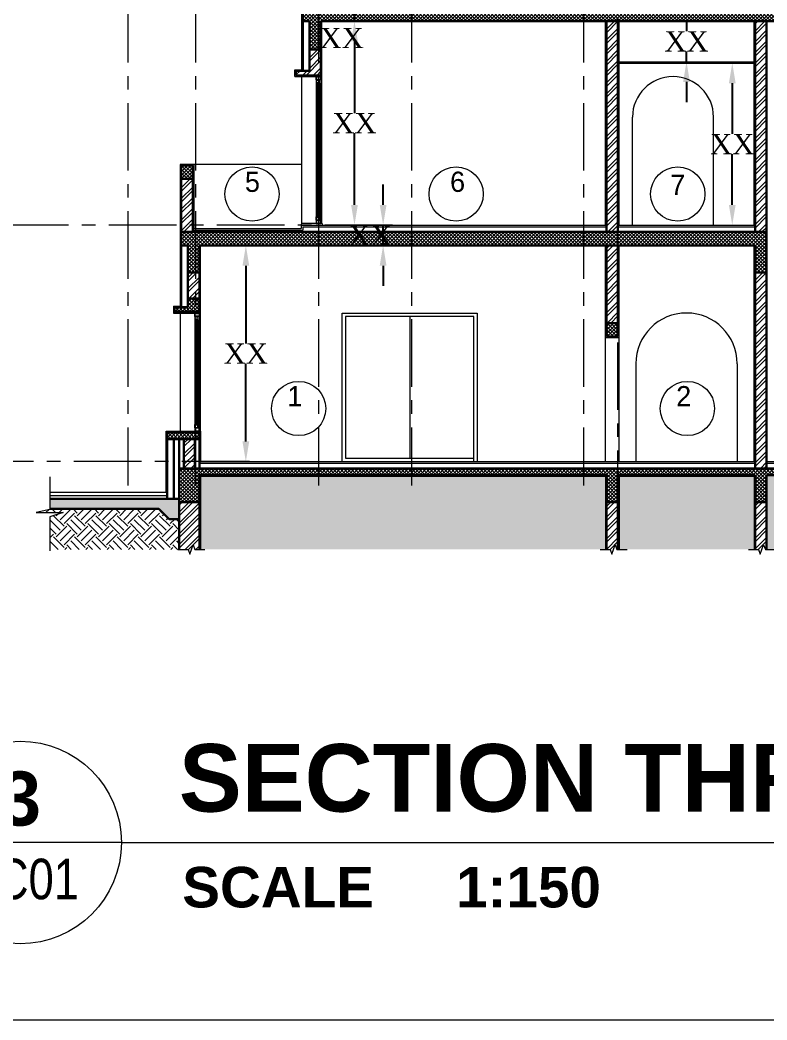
# Model space of a CAD drawing. Header units: millimetres. Extents: x -9083 to 924194, y -232449 to 321637.
# Drawn here: x 33107 to 38640, y -232449 to -225049 of the extents above; entities that cross this region are included whole.
import ezdxf
from ezdxf.enums import TextEntityAlignment as Align

# ---------------------------------------------------------------- set-up
doc = ezdxf.new("R2010")
doc.units = ezdxf.units.MM
doc.header["$LTSCALE"] = 400
doc.header["$MEASUREMENT"] = 0
doc.header["$PDMODE"] = 3
doc.linetypes.add('CENTER', pattern=[2, 1.25, -0.25, 0.25, -0.25])
doc.linetypes.add('CENTERX2', pattern=[4, 2.5, -0.5, 0.5, -0.5])
doc.layers.get('Defpoints').update_dxf_attribs({"color": 8, "lineweight": 5})
doc.layers.add('AXIES', color=7, linetype='CENTER', lineweight=0, true_color=0x949596)
for name, color, linetype, lineweight in [('ELEVATION 04', 1, 'Continuous', 9), ('FINISH', 3, 'Continuous', 9), ('GENERAL TEXT', 4, 'Continuous', 5), ('HATCH', 15, 'Continuous', 0), ('LEVELS', 251, 'Continuous', 5), ('REFER TILTLE 100', 7, 'Continuous', 5), ('ROOMS DIMENSION', 3, 'Continuous', 5), ('STAIR', 1, 'Continuous', 5), ('TEXT DRAWING TITLE', 7, 'Continuous', 5), ('WALL ELEVATION', 3, 'Continuous', 9), ('WALL PROPOSED', 255, 'Continuous', 30), ('WINDOWS', 5, 'Continuous', 5)]:
    doc.layers.add(name, color=color, linetype=linetype, lineweight=lineweight)
doc.styles.add('arial', font='arial.ttf', dxfattribs={"width": 0.8, "height": 2.2})
doc.styles.add('ARIAL-TITLE', font='arialbd.ttf')
doc.styles.add('ROMAN', font='times.ttf')
doc.styles.get("Standard").update_dxf_attribs({"font": 'GOTHIC.TTF', "height": 220})
doc.dimstyles.new('ELEV DIM', dxfattribs={"dimtxt": 150, "dimasz": 150, "dimexe": 0.06, "dimexo": 0.06, "dimgap": 0.03, "dimtad": 1, "dimtih": 1, "dimtoh": 1, "dimdec": 0, "dimlfac": 0.1, "dimzin": 13, "dimdsep": 46, "dimtxsty": 'ROMAN', "dimcen": 0.09, "dimdle": 0.06, "dimse1": 1, "dimse2": 1, "dimclrd": 256, "dimclre": 256, "dimclrt": 3, "dimadec": 0, "dimazin": 0, "dimtfac": 1, "dimtdec": 0, "dimtix": 1, "dimtmove": 2, "dimatfit": 3, "dimfxl": 0.06, "dimtolj": 1, "dimtzin": 0, "dimarcsym": 0})
pattern_1 = [(45, (-70624.59, -379728.64), (-39.774756, 39.774756), []), (45, (-70598.074, -379728.64), (-39.774756, 39.774756), [])]

# ---------------------------------------------------------------- blocks, each defined once
blk = doc.blocks.new('A$C977231d2')
at = {"layer": 'Defpoints'}
blk.add_lwpolyline([(-120, 0), (-823, 0), (-823, 576), (-120, 576)], close=True, dxfattribs=at)
blk = doc.blocks.new('A-DETAIL-TITLE-100')
at = {"layer": 'TEXT DRAWING TITLE', "linetype": 'Continuous'}
blk.add_line((0, 0), (-1500, 0), dxfattribs=at)
blk.add_circle((-750, 0), 750, dxfattribs=at)
at = {"layer": 'TEXT DRAWING TITLE', "style": 'ARIAL-TITLE'}
for tag, p, height in [('TITLE1', (450, 937), 500), ('SCALE1', (450, -480.5), 300), ('SCALE2', (2479, -480.5), 300)]:
    blk.add_attdef(tag, p, '', height=height, dxfattribs=at)
at = {"layer": 'TEXT DRAWING TITLE', "color": 7, "style": 'ARIAL-TITLE'}
blk.add_attdef('TITLE2_001', (435, 228.5), '', height=500, dxfattribs=at)
at = {"layer": 'TEXT DRAWING TITLE', "linetype": 'Continuous', "style": 'ARIAL-TITLE'}
blk.add_attdef('DRWG-NO', text='', height=400, dxfattribs=at).set_placement((-751.1, 325.5), align=Align.MIDDLE)
at = {"layer": 'TEXT DRAWING TITLE', "linetype": 'Continuous', "style": 'arial', "width": 0.8}
blk.add_attdef('DRAWING-REF', text='', height=300, dxfattribs=at).set_placement((-734.6, -269.9), align=Align.MIDDLE)
blk = doc.blocks.new('*D77')
at = {"layer": 'Defpoints', "color": 0, "transparency": 16777216}
for p in [(34779.7, -226717.1), (35918.7, -226717.1), (35934, -228317.1)]:
    blk.add_point(p, dxfattribs=at)
at = {"layer": 'ROOMS DIMENSION', "lineweight": -2, "transparency": 16777216}
for p, q in [((34779.7, -226867.1), (34779.7, -227442)), ((34779.7, -228167.1), (34779.7, -227592.1))]:
    blk.add_line(p, q, dxfattribs=at)
at = {"layer": 'ROOMS DIMENSION', "transparency": 16777216}
for points in [[(34754.7, -226867.1), (34804.7, -226867.1), (34779.7, -226717.1)], [(34754.7, -228167.1), (34804.7, -228167.1), (34779.7, -228317.1)]]:
    blk.add_solid(points, dxfattribs=at)
at = {"layer": 'ROOMS DIMENSION', "color": 3, "transparency": 16777216, "insert": (34779.7, -227517.1), "char_height": 150, "attachment_point": 5, "style": 'ROMAN'}
blk.add_mtext('\\A1;XX', dxfattribs=at)
blk = doc.blocks.new('*D78')
at = {"layer": 'Defpoints', "color": 0, "transparency": 16777216}
for p in [(35584.4, -225057.1), (35584.4, -225057.1), (35584.4, -226567.1)]:
    blk.add_point(p, dxfattribs=at)
at = {"layer": 'ROOMS DIMENSION', "lineweight": -2, "transparency": 16777216}
for p, q in [((35584.4, -225207.1), (35584.4, -225737)), ((35584.4, -226417.1), (35584.4, -225887.1))]:
    blk.add_line(p, q, dxfattribs=at)
at = {"layer": 'ROOMS DIMENSION', "transparency": 16777216}
for points in [[(35559.4, -225207.1), (35609.4, -225207.1), (35584.4, -225057.1)], [(35559.4, -226417.1), (35609.4, -226417.1), (35584.4, -226567.1)]]:
    blk.add_solid(points, dxfattribs=at)
at = {"layer": 'ROOMS DIMENSION', "color": 3, "transparency": 16777216, "insert": (35584.4, -225812.1), "char_height": 150, "attachment_point": 5, "style": 'ROMAN'}
blk.add_mtext('\\A1;XX', dxfattribs=at)
blk = doc.blocks.new('*D79')
at = {"layer": 'Defpoints', "color": 0, "transparency": 16777216}
for p in [(35584.4, -224967.1), (35584.4, -224967.1), (35584.4, -225057.1)]:
    blk.add_point(p, dxfattribs=at)
at = {"layer": 'ROOMS DIMENSION', "lineweight": -2, "transparency": 16777216}
for p, q in [((35584.4, -224817.1), (35584.4, -224667.1)), ((35584.4, -225057.1), (35584.4, -224967.1)), ((35584.4, -225207.1), (35584.4, -225357.1))]:
    blk.add_line(p, q, dxfattribs=at)
at = {"layer": 'ROOMS DIMENSION', "transparency": 16777216}
for points in [[(35559.4, -224817.1), (35609.4, -224817.1), (35584.4, -224967.1)], [(35559.4, -225207.1), (35609.4, -225207.1), (35584.4, -225057.1)]]:
    blk.add_solid(points, dxfattribs=at)
at = {"layer": 'ROOMS DIMENSION', "color": 3, "transparency": 16777216, "insert": (35489.4, -225182), "char_height": 150, "attachment_point": 5, "style": 'ROMAN'}
blk.add_mtext('\\A1;XX', dxfattribs=at)
blk = doc.blocks.new('*D81')
at = {"layer": 'Defpoints', "color": 0, "transparency": 16777216}
for p in [(35796.4, -226567.1), (35796.4, -226567.1), (35796.4, -226717.1)]:
    blk.add_point(p, dxfattribs=at)
at = {"layer": 'ROOMS DIMENSION', "lineweight": -2, "transparency": 16777216}
for p, q in [((35796.4, -226417.1), (35796.4, -226267.1)), ((35796.4, -226717.1), (35796.4, -226567.1)), ((35796.4, -226867.1), (35796.4, -227017.1))]:
    blk.add_line(p, q, dxfattribs=at)
at = {"layer": 'ROOMS DIMENSION', "transparency": 16777216}
for points in [[(35771.4, -226417.1), (35821.4, -226417.1), (35796.4, -226567.1)], [(35771.4, -226867.1), (35821.4, -226867.1), (35796.4, -226717.1)]]:
    blk.add_solid(points, dxfattribs=at)
at = {"layer": 'ROOMS DIMENSION', "color": 3, "transparency": 16777216, "insert": (35701.4, -226642.2), "char_height": 150, "attachment_point": 5, "style": 'ROMAN'}
blk.add_mtext('\\A1;XX', dxfattribs=at)
blk = doc.blocks.new('*D86')
at = {"layer": 'Defpoints', "color": 0, "transparency": 16777216}
for p in [(38043.6, -225057.1, 0), (38043.6, -225357.1, 0), (38043.6, -225357.1)]:
    blk.add_point(p, dxfattribs=at)
at = {"layer": 'ROOMS DIMENSION', "lineweight": -2, "transparency": 16777216}
for p, q in [((38043.6, -224907.1), (38043.6, -224757.1)), ((38043.6, -225057.1), (38043.6, -225132)), ((38043.6, -225357.1), (38043.6, -225282.1)), ((38043.6, -225507.1), (38043.6, -225657.1))]:
    blk.add_line(p, q, dxfattribs=at)
at = {"layer": 'ROOMS DIMENSION', "transparency": 16777216}
for points in [[(38018.6, -224907.1), (38068.6, -224907.1), (38043.6, -225057.1)], [(38018.6, -225507.1), (38068.6, -225507.1), (38043.6, -225357.1)]]:
    blk.add_solid(points, dxfattribs=at)
at = {"layer": 'ROOMS DIMENSION', "color": 3, "transparency": 16777216, "insert": (38043.6, -225207.1), "char_height": 150, "attachment_point": 5, "style": 'ROMAN'}
blk.add_mtext('\\A1;XX', dxfattribs=at)
blk = doc.blocks.new('*D85')
at = {"layer": 'Defpoints', "color": 0, "transparency": 16777216}
for p in [(38382.5, -225367.1), (38043.6, -226567.1, 0), (38382.5, -226567.1)]:
    blk.add_point(p, dxfattribs=at)
at = {"layer": 'ROOMS DIMENSION', "lineweight": -2, "transparency": 16777216}
for p, q in [((38382.5, -225517.1), (38382.5, -225892)), ((38382.5, -226417.1), (38382.5, -226042.1))]:
    blk.add_line(p, q, dxfattribs=at)
at = {"layer": 'ROOMS DIMENSION', "transparency": 16777216}
for points in [[(38357.5, -225517.1), (38407.5, -225517.1), (38382.5, -225367.1)], [(38357.5, -226417.1), (38407.5, -226417.1), (38382.5, -226567.1)]]:
    blk.add_solid(points, dxfattribs=at)
at = {"layer": 'ROOMS DIMENSION', "color": 3, "transparency": 16777216, "insert": (38382.5, -225967.1), "char_height": 150, "attachment_point": 5, "style": 'ROMAN'}
blk.add_mtext('\\A1;XX', dxfattribs=at)

msp = doc.modelspace()

# ---------------------------------------------------------------- hatches: boundary and pattern name
at = {"layer": 'HATCH', "lineweight": 0}
h = msp.add_hatch(dxfattribs=at)
h.set_pattern_fill('ANSI37', color=256, scale=150)
h.set_pattern_definition([(45, (37506.156, -227342.296), (-13.25825, 13.25825), []), (135, (37506.156, -227342.296), (-13.25825, -13.25825), [])])
h.paths.add_polyline_path([(37536.06831, -227292.06526), (37451.06831, -227292.06526), (37451.06831, -227392.06526), (37536.06831, -227392.06526)])
h.paths.add_polyline_path([(34386.06831, -226124.56526), (34301.06831, -226124.56526), (34301.06831, -226224.56526), (34386.06831, -226224.56526)])
h.paths.add_polyline_path([(35286.06831, -224374.56526), (35201.06831, -224374.56526), (35201.06831, -224474.56526), (35286.06831, -224474.56526)])
h.paths.add_polyline_path([(43211.06831, -224374.56526), (43126.06831, -224374.56526), (43126.06831, -224474.56526), (43211.06831, -224474.56526)])
h.paths.add_polyline_path([(43261.06831, -225424.56526), (43161.06831, -225424.56526), (43161.06831, -225359.56526), (43076.06831, -225359.56526), (43076.06831, -225459.56526), (43261.06831, -225459.56526)])
h.paths.add_polyline_path([(34301.06831, -226717.06526), (34351.06831, -226717.06526), (34351.06831, -226917.06526), (34436.06831, -226917.06526), (34436.06831, -226717.06526), (38551.06831, -226717.06526), (38551.06831, -226917.06526), (38636.06831, -226917.06526), (38636.06831, -226617.06526), (34301.06831, -226617.06526)])
h.paths.add_polyline_path([(39851.06831, -226717.06526), (43821.06831, -226717.06526), (43821.06831, -226917.06526), (43901.06831, -226917.06526), (43901.06831, -226592.06526), (43986.06831, -226592.06526), (43986.06831, -226542.06526), (43836.06831, -226542.06526), (43836.06831, -226642.06526), (43173.56831, -226642.06526), (43173.56831, -226617.06526), (39851.06831, -226617.06526)])
h.paths.add_polyline_path([(35201.06831, -225057.06526), (35251.06831, -225057.06526), (35251.06831, -225267.06526), (35336.06831, -225267.06526), (35336.06831, -225057.06526), (43076.06831, -225057.06526), (43076.06831, -225267.06526), (43161.06831, -225267.06526), (43161.06831, -225057.06526), (43211.06831, -225057.06526), (43211.06831, -224967.06526), (35201.06831, -224967.06526)])
h = msp.add_hatch(dxfattribs=at)
h.set_pattern_fill('ANSI32', color=256, scale=150)
h.set_pattern_definition(pattern_1)
h.paths.add_polyline_path([(43211.06831, -224474.56526), (43126.06831, -224474.56526), (43126.06831, -224967.06526), (43211.06831, -224967.06526)])
h.paths.add_polyline_path([(43076.06831, -225359.56526), (43161.06831, -225359.56526), (43161.06831, -225267.06526), (43076.06831, -225267.06526)])
h.paths.add_polyline_path([(35336.06831, -225267.06526), (35251.06831, -225267.06526), (35251.06831, -225424.56526), (35151.06831, -225424.56526), (35151.06831, -225459.56526), (35336.06831, -225459.56526)])
h.paths.add_polyline_path([(35286.06831, -224474.56526), (35201.06831, -224474.56526), (35201.06831, -224967.06526), (35286.06831, -224967.06526)])
h = msp.add_hatch(dxfattribs=at)
h.set_pattern_fill('ANSI32', color=256, scale=150)
h.set_pattern_definition(pattern_1)
h.paths.add_polyline_path([(37536.06831, -225057.06526), (37451.06831, -225057.06526), (37451.06831, -226617.06526), (37536.06831, -226617.06526)])
h = msp.add_hatch(dxfattribs=at)
h.set_pattern_fill('ANSI32', color=256, scale=150)
h.set_pattern_definition(pattern_1)
h.paths.add_polyline_path([(38636.06831, -225057.06526), (38551.06831, -225057.06526), (38551.06831, -226617.06526), (38636.06831, -226617.06526)])
h = msp.add_hatch(dxfattribs=at)
h.set_pattern_fill('ANSI32', color=256, scale=150)
h.set_pattern_definition([(45, (34356.35, -228780.867), (-39.7748, 39.7748), []), (45, (34382.866, -228780.867), (-39.7748, 39.7748), [])])
h.paths.add_polyline_path([(34436.03023, -228617.06526), (34286.03023, -228617.06526), (34286.03023, -228967.06526), (34351.95755, -228967.06526), (34364.45755, -229001.40873), (34389.45755, -228932.72179), (34401.95755, -228967.06526), (34436.03023, -228967.06526)])
h.paths.add_polyline_path([(34401.06831, -228149.56526), (34321.06831, -228149.56526), (34321.06831, -228367.06526), (34401.06831, -228367.06526)])
h.paths.add_polyline_path([(34386.06831, -226224.56526), (34301.06831, -226224.56526), (34301.06831, -226617.06526), (34386.06831, -226617.06526)])
h.paths.add_polyline_path([(34351.06831, -227109.56526), (34436.06831, -227109.56526), (34436.06831, -226917.06526), (34351.06831, -226917.06526)])
h = msp.add_hatch(dxfattribs=at)
h.set_pattern_fill('ANSI32', color=256, scale=150)
h.set_pattern_definition([(45, (37497.77, -228761.13), (-39.7748, 39.7748), []), (45, (37524.29, -228761.13), (-39.7748, 39.7748), [])])
h.paths.add_polyline_path([(37536.03023, -228617.06526), (37451.03023, -228617.06526), (37451.03023, -228967.06526), (37478.13789, -228967.06526), (37490.63789, -229001.40873), (37515.63789, -228932.72179), (37528.13789, -228967.06526), (37536.03023, -228967.06526)])
h.paths.add_polyline_path([(37451.06831, -227292.06526), (37536.06831, -227292.06526), (37536.06831, -226717.06526), (37451.06831, -226717.06526)])
h = msp.add_hatch(dxfattribs=at)
h.set_pattern_fill('ANSI32', color=256, scale=150)
h.set_pattern_definition([(45, (38581.6, -228694.29), (-39.7748, 39.7748), []), (45, (38608.117, -228694.29), (-39.7748, 39.7748), [])])
h.paths.add_polyline_path([(38636.03023, -228617.06526), (38551.03023, -228617.06526), (38551.03023, -228723.44644), (38636.03023, -228723.44644)])
h.paths.add_polyline_path([(38636.03023, -228723.44644), (38551.03023, -228723.44644), (38551.03023, -228967.06526), (38577.5037, -228967.06526), (38590.0037, -229001.40873), (38615.0037, -228932.72179), (38627.5037, -228967.06526), (38636.03023, -228967.06526)])
h.paths.add_polyline_path([(38636.06831, -226917.06526), (38551.06831, -226917.06526), (38551.06831, -228367.06526), (38636.06831, -228367.06526)])
h = msp.add_hatch(dxfattribs=at)
h.set_pattern_fill('ANSI37', color=256, scale=150)
h.set_pattern_definition([(45, (34338.366, -228131.648), (-13.258252, 13.258252), []), (135, (34338.366, -228131.648), (-13.258252, -13.258252), [])])
h.paths.add_polyline_path([(34436.06831, -228099.56526), (34196.06831, -228099.56526), (34196.06831, -228149.56526), (34436.06831, -228149.56526)])
h.paths.add_polyline_path([(34436.06831, -227109.56526), (34351.06831, -227109.56526), (34351.06831, -227174.56526), (34251.06831, -227174.56526), (34251.06831, -227209.56526), (34436.06831, -227209.56526)])
h.paths.add_polyline_path([(34436.06831, -228417.06526), (37451.06831, -228417.06526), (37451.06831, -228617.06526), (37536.06831, -228617.06526), (37536.06831, -228417.06526), (38551.06831, -228417.06526), (38551.06831, -228617.06526), (38636.06831, -228617.06526), (38636.06831, -228417.06526), (40851.06831, -228417.06526), (40851.06831, -228617.06526), (40936.06831, -228617.06526), (40936.06831, -228417.06526), (40943.56831, -228417.06526), (43801.06831, -228417.06526), (43801.06831, -228617.06526), (43936.06831, -228617.06526), (43936.06831, -228367.06526), (34286.06831, -228367.06526), (34286.06831, -228617.06526), (34436.06831, -228617.06526)])
h = msp.add_hatch(dxfattribs=at)
h.set_pattern_fill('EARTH', color=256, scale=250)
h.set_pattern_definition([(135, (22952.84, -228967.07), (-157.1545, 5e-14), [111.125, -111.125]), (135, (22923.38, -228996.53), (-157.1545, 5e-14), [111.125, -111.125]), (135, (22893.91, -229026), (-157.1545, 5e-14), [111.125, -111.125]), (225, (22874.27, -229026), (-5e-14, -157.1545), [111.125, -111.125]), (225, (22844.8, -228996.53), (-5e-14, -157.1545), [111.125, -111.125]), (225, (22815.33, -228967.07), (-5e-14, -157.1545), [111.125, -111.125])])
h.paths.add_polyline_path([(34443.56831, -228424.56526), (37443.56831, -228424.56526), (37443.56831, -228967.06526), (34443.56831, -228967.06526)])
h.paths.add_polyline_path([(37543.56831, -228967.06526), (38543.56831, -228967.06526), (38543.56831, -228424.56526), (37543.56831, -228424.56526)])
h.paths.add_polyline_path([(38643.56831, -228424.56526), (40843.56831, -228424.56526), (40843.56831, -228967.06526), (38643.56831, -228967.06526)])
h.paths.add_polyline_path([(40943.56831, -228967.06526), (43793.56831, -228967.06526), (43793.56831, -228424.56526), (40943.56831, -228424.56526)])
h.paths.add_polyline_path([(44791.41296, -228967.06526), (44791.41296, -228724.93961), (44891.68725, -228693.75008), (44691.13866, -228693.75008), (44791.41296, -228671.88866), (44791.41296, -228667.07079), (44086.06831, -228667.07079), (44011.06831, -228742.07079), (43936.06831, -228742.07079), (43936.06831, -228967.06526)])
h = msp.add_hatch(dxfattribs=at)
h.set_pattern_fill('AR-CONC', color=256, scale=5)
h.set_pattern_definition([(50, (-97224, -393578.907), (35.863009, -3.1376067), [3.75, -41.25]), (355, (-97224, -393578.907), (-6.937567, 37.609607), [3, -33]), (100.451444, (-97221.01, -393579.17), (28.9254423, 34.4719995), [3.1870096, -35.0571056]), (46.1842, (-97224, -393568.907), (53.3620665, -8.275964), [5.625, -61.875]), (96.635635, (-97219.55, -393569.597), (46.733097, 48.70593), [4.780517, -52.585688]), (351.184164, (-97224, -393568.907), (46.733097, 48.70593), [4.5, -49.5]), (21, (-97219, -393571.407), (29.8453526, -20.1309445), [3.75, -41.25]), (326, (-97219, -393571.407), (12.1657666, 36.257502), [3, -33]), (71.451445, (-97216.51, -393573.085), (42.011119, 16.1265576), [3.1870095, -35.0571056]), (37.5, (-97223.999, -393578.907), (0.6079928, 16.6446927), [0, -32.6, 0, -33.5, 0, -33.125]), (7.5, (-97223.999, -393578.907), (13.1534769, 19.7205856), [0, -19.1, 0, -31.85, 0, -12.625]), (327.5, (-97235.149, -393578.907), (26.6911218, -1.1277436), [0, -12.5, 0, -39, 0, -51.75]), (317.5, (-97240.149, -393578.907), (29.1593085, 5.005249), [0, -16.25, 0, -25.9, 0, -36.75])])
h.paths.add_polyline_path([(33327.38703, -228592.07079), (33327.38703, -228667.07079), (34136.06831, -228667.07079), (34211.06831, -228742.07079), (34286.06831, -228742.07079), (34286.06831, -228592.07079)])
h = msp.add_hatch(dxfattribs=at)
h.set_pattern_fill('EARTH', color=256, scale=250)
h.set_pattern_definition([(135, (-117121, -293857.77), (-157.15448, 2e-13), [111.125, -111.125]), (135, (-117150.47, -293887.23), (-157.15448, 2e-13), [111.125, -111.125]), (135, (-117179.94, -293916.7), (-157.15448, 2e-13), [111.125, -111.125]), (225, (-117199.58, -293916.7), (-2e-13, -157.15448), [111.125, -111.125]), (225, (-117229.05, -293887.23), (-2e-13, -157.15448), [111.125, -111.125]), (225, (-117258.51, -293857.77), (-2e-13, -157.15448), [111.125, -111.125])])
h.paths.add_polyline_path([(33327.38703, -228667.07079), (33327.38703, -228671.88866), (33227.11274, -228693.75008), (33427.66132, -228693.75008), (33327.38703, -228724.93961), (33327.38703, -228967.06526), (34286.03023, -228967.06526), (34286.06831, -228742.07079), (34211.06831, -228742.07079), (34136.06831, -228667.07079)])

# ---------------------------------------------------------------- linework, layer by layer
at = {"layer": 'AXIES', "linetype": 'CENTERX2', "lineweight": 0, "ltscale": 0.5}
for p, q in [((33906.18773, -221663.25237, -0.00048), (33906.18773, -228494.55744, -0.00048)), ((34406.18773, -221663.25236, -0.00048), (34406.18773, -228494.55744, -0.00048)), ((35318.68773, -221663.25237, -0.00048), (35318.68773, -228494.55744, -0.00048)), ((36006.18773, -221663.25237, -0.00048), (36006.18773, -228494.55744, -0.00048)), ((37281.18773, -221663.25237, -0.00048), (37281.18773, -228494.55744, -0.00048)), ((37531.18773, -221834.48335, -0.00048), (37531.18773, -228494.55744, -0.00048)), ((35865.21122, -226567.07079), (26711.54936, -226567.07079)), ((34806.77297, -228317.07079), (29475.53171, -228317.07079))]:
    msp.add_line(p, q, dxfattribs=at)
at = {"layer": 'Defpoints'}
msp.add_lwpolyline([(24333.33333, -218974.20286), (47779.50929, -218974.20286), (47779.50929, -232449.41425), (24333.33333, -232449.41425)], close=True, dxfattribs=at)
at = {"layer": 'ELEVATION 04', "lineweight": 0}
for p, q in [((37643.56831, -226567.06526), (37643.56831, -225767.06526)), ((38243.56831, -226567.06526), (38243.56831, -225767.06526)), ((35193.56831, -226117.06526), (34393.56831, -226117.06526)), ((35993.56831, -227242.06526), (35993.56831, -228292.06526)), ((37668.56831, -227592.06526), (37668.56831, -228317.06526)), ((38418.56831, -227592.06526), (38418.56831, -228317.06526))]:
    msp.add_line(p, q, dxfattribs=at)
for points in [[(35493.56831, -228317.06526), (35493.56831, -227217.06526), (36493.56831, -227217.06526), (36493.56831, -228317.06526)], [(36468.56831, -228317.06526), (36468.56831, -227242.06526), (35518.56831, -227242.06526), (35518.56831, -228292.06526), (36468.56831, -228292.06526), (36468.56831, -227242.06526)]]:
    msp.add_lwpolyline(points, dxfattribs=at)
for centre, radius in [((37943.56831, -225767.06526), 300), ((38043.56831, -227592.06526), 375)]:
    msp.add_arc(centre, radius, 0, 180, dxfattribs=at)
at = {"layer": 'FINISH', "lineweight": 0, "ltscale": 20}
for p, q in [((35193.56831, -225417.06526), (35193.56831, -224367.06526)), ((35343.56831, -225467.06526), (35343.56831, -225057.06526)), ((37443.56831, -226567.06526), (37443.56831, -225057.06526)), ((37543.56831, -226567.06526), (37543.56831, -225057.06526)), ((38543.56831, -226567.06526), (38543.56831, -225057.06526)), ((35143.56831, -225467.06526), (35143.56831, -225417.06526)), ((35143.56831, -225417.06526), (35193.56831, -225417.06526)), ((37543.56831, -225357.06526), (38543.56831, -225357.06526)), ((37543.56831, -225367.06526), (38543.56831, -225367.06526)), ((35143.56831, -225467.06526), (35343.56831, -225467.06526)), ((35193.56831, -226554.56526), (35193.56831, -225467.06526)), ((34293.56831, -226117.06526), (34293.56831, -227167.06526)), ((34393.56831, -226117.06526), (34293.56831, -226117.06526)), ((34393.56831, -226117.06526), (34393.56831, -226592.06526)), ((34386.06831, -226592.06526), (35188.56831, -226592.06526)), ((34386.06831, -226604.56526), (35201.06831, -226604.56526)), ((35188.56831, -226567.06526), (35188.56831, -226562.06526)), ((35188.56831, -226567.06526), (37451.06831, -226567.06526)), ((35188.56831, -226567.06526), (35188.56831, -226592.06526)), ((35341.13707, -226554.56526), (35196.06831, -226554.56526)), ((35201.06831, -226579.56526), (37451.06831, -226579.56526)), ((35201.06831, -226579.56526), (35201.06831, -226604.56526)), ((35348.63707, -226567.06526), (35348.63707, -226562.06526)), ((37536.06831, -226567.06526), (38551.06831, -226567.06526)), ((37536.06831, -226579.56526), (38551.06831, -226579.56526)), ((34443.56831, -227217.06526), (34443.56831, -226717.06526)), ((37443.56831, -227399.56526), (37443.56831, -226717.06526)), ((37543.56831, -227399.56526), (37543.56831, -226717.06526)), ((38543.56831, -228317.06526), (38543.56831, -226717.06526)), ((34243.56831, -227167.06526), (34243.56831, -227217.06526)), ((34243.56831, -227167.06526), (34293.56831, -227167.06526)), ((34243.56831, -227217.06526), (34443.56831, -227217.06526)), ((34293.56831, -227217.06526), (34293.56831, -228092.06526)), ((34443.56831, -228092.06526), (34443.56831, -227217.06526)), ((37443.56831, -228317.06526), (37443.56831, -227399.56526)), ((37443.56831, -227399.56526), (37543.56831, -227399.56526)), ((37543.56831, -228317.06526), (37543.56831, -227399.56526)), ((34188.56831, -228542.06526), (34188.56831, -228092.06526)), ((34188.56831, -228092.06526), (34443.56831, -228092.06526)), ((34443.56831, -228092.06526), (34443.56831, -228317.06526)), ((34436.06831, -228317.06526), (38551.06831, -228317.06526)), ((34436.06831, -228329.56526), (38551.06831, -228329.56526)), ((38636.06831, -228317.06526), (40851.06831, -228317.06526)), ((38636.06831, -228329.56526), (40851.06831, -228329.56526)), ((34443.56831, -228424.56526), (37443.56831, -228424.56526)), ((34443.56831, -228424.56526), (34443.56831, -228967.06526)), ((37443.56831, -228424.56526), (37443.56831, -228967.06526)), ((37543.56831, -228424.56526), (38543.56831, -228424.56526)), ((37543.56831, -228424.56526), (37543.56831, -228967.06526)), ((38543.56831, -228424.56526), (38543.56831, -228967.06526)), ((33327.38703, -228542.07079), (34196.06831, -228542.07079)), ((33327.38703, -228567.07079), (34196.06831, -228567.07079))]:
    msp.add_line(p, q, dxfattribs=at)
msp.add_lwpolyline([(35188.56831, -226567.06526), (35348.63707, -226567.06526)], dxfattribs=at)
for centre, start, end in [((35196.06831, -226562.06526), 90, 180), ((35341.13707, -226562.06526), 0, 90)]:
    msp.add_arc(centre, 7.5, start, end, dxfattribs=at)
at = {"layer": 'GENERAL TEXT', "lineweight": 0}
for centre in [(34825.27485, -226336.7574), (36337.19791, -226336.7574), (37978.89903, -226336.7574), (35170.25742, -227923.8986), (38050.27723, -227923.8986)]:
    msp.add_circle(centre, 200.90072, dxfattribs=at)
at = {"layer": 'LEVELS', "lineweight": 0, "ltscale": 800}
msp.add_lwpolyline([(33327.38703, -228428.86682), (33327.38703, -228671.88866), (33227.11274, -228693.75008), (33427.66132, -228693.75008), (33327.38703, -228724.93961), (33327.38703, -228976.193)], dxfattribs=at)
at = {"layer": 'STAIR', "color": 253, "lineweight": 0}
msp.add_line((34436.06831, -228617.06526), (34286.03023, -228617.06526), dxfattribs=at)
for points in [[(34276.95755, -228967.06526), (34351.95755, -228967.06526), (34364.45755, -229001.40873), (34389.45755, -228932.72179), (34401.95755, -228967.06526), (34476.95755, -228967.06526)], [(37403.13789, -228967.06526), (37478.13789, -228967.06526), (37490.63789, -229001.40873), (37515.63789, -228932.72179), (37528.13789, -228967.06526), (37603.13789, -228967.06526)], [(38502.5037, -228967.06526), (38577.5037, -228967.06526), (38590.0037, -229001.40873), (38615.0037, -228932.72179), (38627.5037, -228967.06526), (38702.5037, -228967.06526)]]:
    msp.add_lwpolyline(points, dxfattribs=at)
at = {"layer": 'TEXT DRAWING TITLE', "linetype": 'Continuous'}
msp.add_line((33858.72142, -231135.7311), (41342.51639, -231135.7311), dxfattribs=at)
at = {"layer": 'WALL ELEVATION', "linetype": 'Continuous', "lineweight": 0, "ltscale": 20}
msp.add_line((35343.56831, -226554.97026), (35343.56831, -225467.06526), dxfattribs=at)
at = {"layer": 'WALL PROPOSED'}
for p, q in [((35201.06831, -224374.56526, -0.00192), (35201.06831, -225424.56526, -0.00192)), ((35201.06831, -225057.06526, -0.00192), (35251.06831, -225057.06526, -0.00192)), ((35251.06831, -225424.56526, -0.00192), (35251.06831, -225057.06526, -0.00192)), ((35336.06831, -225459.56526, -0.00192), (35336.06831, -225057.06526, -0.00192)), ((35336.06831, -225057.06526, -0.00192), (43076.06831, -225057.06526, -0.00192)), ((37451.06831, -226617.06526, -0.00192), (37451.06831, -225057.06526, -0.00192)), ((37536.06831, -226617.06526, -0.00192), (37536.06831, -225057.06526, -0.00192)), ((38551.06831, -226617.06526, -0.00192), (38551.06831, -225057.06526, -0.00192)), ((38636.06831, -228367.06526, -0.00192), (38636.06831, -225057.06526, -0.00192)), ((35251.06831, -225267.06526, -0.00192), (35336.06831, -225267.06526, -0.00192)), ((35151.06831, -225424.56526, -0.00192), (35251.06831, -225424.56526, -0.00192)), ((35151.06831, -225459.56526, -0.00192), (35151.06831, -225424.56526, -0.00192)), ((35151.06831, -225459.56526, -0.00192), (35336.06831, -225459.56526, -0.00192)), ((34301.06831, -227174.56526, -0.00192), (34301.06831, -226124.56526, -0.00192)), ((34301.06831, -226124.56526, -0.00192), (34386.06831, -226124.56526, -0.00192)), ((34386.06831, -226124.56526, -0.00192), (34386.06831, -226617.06526, -0.00192)), ((34301.06831, -226224.56526, -0.00192), (34386.06831, -226224.56526, -0.00192)), ((34301.06831, -226617.06526, -0.00192), (38636.06831, -226617.06526, -0.00192)), ((34351.06831, -226717.06526, -0.00192), (34301.06831, -226717.06526, -0.00192)), ((34351.06831, -227174.56526, -0.00192), (34351.06831, -226717.06526, -0.00192)), ((34436.06831, -226717.06526, -0.00192), (38551.06831, -226717.06526, -0.00192)), ((34436.06831, -227209.56526, -0.00192), (34436.06831, -226717.06526, -0.00192)), ((37451.06831, -227392.06526, -0.00192), (37451.06831, -226717.06526, -0.00192)), ((37536.06831, -227392.06526, -0.00192), (37536.06831, -226717.06526, -0.00192)), ((38551.06831, -228367.06526, -0.00192), (38551.06831, -226717.06526, -0.00192)), ((34351.06831, -226917.06526, -0.00192), (34436.06831, -226917.06526, -0.00192)), ((38551.06831, -226917.06526, -0.00192), (38636.06831, -226917.06526, -0.00192)), ((34351.06831, -227109.56526, -0.00192), (34436.06831, -227109.56526, -0.00192)), ((34251.06831, -227174.56526, -0.00192), (34251.06831, -227209.56526, -0.00192)), ((34251.06831, -227174.56526, -0.00192), (34351.06831, -227174.56526, -0.00192)), ((34251.06831, -227209.56526, -0.00192), (34436.06831, -227209.56526, -0.00192)), ((37451.06831, -227292.06526, -0.00192), (37536.06831, -227292.06526, -0.00192)), ((37451.06831, -227392.06526, -0.00192), (37536.06831, -227392.06526, -0.00192)), ((34196.06831, -228592.07079, -0.00192), (34196.06831, -228099.56526, -0.00192)), ((34196.06831, -228099.56526, -0.00192), (34436.06831, -228099.56526, -0.00192)), ((34196.06831, -228149.56526, -0.00192), (34436.06831, -228149.56526, -0.00192)), ((34246.06831, -228592.07079, -0.00192), (34246.06831, -228149.56526, -0.00192)), ((34286.06831, -228149.56526, -0.00192), (34286.06831, -228617.06526, -0.00192)), ((34321.06831, -228149.56526, -0.00192), (34321.06831, -228367.06526, -0.00192)), ((34401.06831, -228149.56526, -0.00192), (34401.06831, -228367.06526, -0.00192)), ((34436.06831, -228099.56526, -0.00192), (34436.06831, -228367.06526, -0.00192)), ((34286.06831, -228367.06526, -0.00192), (43936.06831, -228367.06526, -0.00192)), ((34436.06831, -228417.06526, -0.00192), (37451.06831, -228417.06526, -0.00192)), ((34436.06831, -228417.06526, -0.00192), (34436.06831, -228617.06526, -0.00192)), ((37451.06831, -228417.06526, -0.00192), (37451.06831, -228617.06526, -0.00192)), ((37536.06831, -228417.06526, -0.00192), (38551.06831, -228417.06526, -0.00192)), ((37536.06831, -228417.06526, -0.00192), (37536.06831, -228617.06526, -0.00192)), ((38551.06831, -228417.06526, -0.00192), (38551.06831, -228617.06526, -0.00192)), ((38636.06831, -228417.06526, -0.00192), (40851.06831, -228417.06526, -0.00192)), ((38636.06831, -228417.06526, -0.00192), (38636.06831, -228617.06526, -0.00192)), ((34436.06831, -228617.06526, -0.00192), (34286.03023, -228617.06526, -0.00192)), ((34286.03023, -228617.06526, -0.00192), (34286.03023, -228967.06526, -0.00192)), ((34436.03023, -228617.06526, -0.00192), (34436.03023, -228967.06526, -0.00192)), ((37536.06831, -228617.06526, -0.00192), (37451.03023, -228617.06526, -0.00192)), ((37451.03023, -228617.06526, -0.00192), (37451.03023, -228967.06526, -0.00192)), ((37536.03023, -228617.06526, -0.00192), (37536.03023, -228967.06526, -0.00192)), ((38551.03023, -228617.06526, -0.00192), (38551.03023, -228967.06526, -0.00192)), ((38636.06831, -228617.06526, -0.00192), (38551.03023, -228617.06526, -0.00192)), ((38636.03023, -228617.06526, -0.00192), (38636.03023, -228967.06526, -0.00192))]:
    msp.add_line(p, q, dxfattribs=at)
at = {"layer": 'WALL PROPOSED', "ltscale": 20}
for p, q in [((33327.38703, -228592.07079, -0.00192), (34286.06831, -228592.07079, -0.00192)), ((33327.38703, -228667.07079, -0.00192), (34136.06831, -228667.07079, -0.00192)), ((34211.06831, -228742.07079, -0.00192), (34136.06831, -228667.07079, -0.00192)), ((34211.06831, -228742.07079, -0.00192), (34286.06831, -228742.07079, -0.00192))]:
    msp.add_line(p, q, dxfattribs=at)
at = {"layer": 'WINDOWS', "lineweight": 0}
for p, q in [((35336.06831, -225492.06526), (35336.06831, -226542.06528)), ((35301.06831, -225517.06526), (35301.06831, -226504.56526)), ((35308.56831, -225517.06526), (35308.56831, -226504.56526)), ((35318.56831, -225517.06526), (35318.56831, -226504.56526)), ((35326.06831, -225517.06526), (35326.06831, -226504.56526)), ((34401.06831, -227267.06526), (34401.06831, -228042.06526)), ((34408.56831, -227267.06526), (34408.56831, -228042.06526)), ((34418.56831, -227267.06526), (34418.56831, -228042.06526)), ((34426.06831, -227267.06526), (34426.06831, -228042.06526)), ((34436.06831, -227242.06526), (34436.06831, -228079.56528))]:
    msp.add_line(p, q, dxfattribs=at)
for points in [[(35336.06831, -225492.06526), (35301.06831, -225492.06526), (35301.06831, -225467.06526), (35336.06831, -225467.06526)], [(35333.56831, -225489.56526), (35303.56831, -225489.56526), (35303.56831, -225469.56526), (35333.56831, -225469.56526)], [(35336.06831, -226529.56526), (35301.06831, -226529.56526), (35301.06831, -226554.56526), (35336.06831, -226554.56526)], [(35333.56831, -226532.06526), (35303.56831, -226532.06526), (35303.56831, -226552.06526), (35333.56831, -226552.06526)], [(34436.06831, -227242.06526), (34401.06831, -227242.06526), (34401.06831, -227217.06526), (34436.06831, -227217.06526)], [(34433.56831, -227239.56526), (34403.56831, -227239.56526), (34403.56831, -227219.56526), (34433.56831, -227219.56526)], [(34436.06831, -228067.06526), (34401.06831, -228067.06526), (34401.06831, -228092.06526), (34436.06831, -228092.06526)], [(34433.56831, -228069.56526), (34403.56831, -228069.56526), (34403.56831, -228089.56526), (34433.56831, -228089.56526)]]:
    msp.add_lwpolyline(points, close=True, dxfattribs=at)
for points in [[(35314.81831, -225512.06526), (35314.81831, -225517.06526), (35326.06831, -225517.06526), (35326.06831, -225492.06526), (35301.06831, -225492.06526), (35301.06831, -225517.06526), (35312.31831, -225517.06526), (35312.31831, -225512.06526), (35309.81831, -225512.06526), (35309.81831, -225514.56526), (35303.56831, -225514.56526), (35303.56831, -225494.56526), (35323.56831, -225494.56526), (35323.56831, -225514.56526), (35317.31831, -225514.56526), (35317.31831, -225512.06526), (35314.81831, -225512.06526)], [(35312.31831, -225512.06526), (35314.81831, -225512.06526), (35314.81831, -226509.56526), (35312.31831, -226509.56526), (35312.31831, -225512.06526)], [(35314.81831, -226509.56526), (35314.81831, -226504.56526), (35326.06831, -226504.56526), (35326.06831, -226529.56526), (35301.06831, -226529.56526), (35301.06831, -226504.56526), (35312.31831, -226504.56526), (35312.31831, -226509.56526), (35309.81831, -226509.56526), (35309.81831, -226507.06526), (35303.56831, -226507.06526), (35303.56831, -226527.06526), (35323.56831, -226527.06526), (35323.56831, -226507.06526), (35317.31831, -226507.06526), (35317.31831, -226509.56526), (35314.81831, -226509.56526)], [(34414.81831, -227262.06526), (34414.81831, -227267.06526), (34426.06831, -227267.06526), (34426.06831, -227242.06526), (34401.06831, -227242.06526), (34401.06831, -227267.06526), (34412.31831, -227267.06526), (34412.31831, -227262.06526), (34409.81831, -227262.06526), (34409.81831, -227264.56526), (34403.56831, -227264.56526), (34403.56831, -227244.56526), (34423.56831, -227244.56526), (34423.56831, -227264.56526), (34417.31831, -227264.56526), (34417.31831, -227262.06526), (34414.81831, -227262.06526)], [(34412.31831, -227262.06526), (34414.81831, -227262.06526), (34414.81831, -228047.06526), (34412.31831, -228047.06526), (34412.31831, -227262.06526)], [(34414.81831, -228047.06526), (34414.81831, -228042.06526), (34426.06831, -228042.06526), (34426.06831, -228067.06526), (34401.06831, -228067.06526), (34401.06831, -228042.06526), (34412.31831, -228042.06526), (34412.31831, -228047.06526), (34409.81831, -228047.06526), (34409.81831, -228044.56526), (34403.56831, -228044.56526), (34403.56831, -228064.56526), (34423.56831, -228064.56526), (34423.56831, -228044.56526), (34417.31831, -228044.56526), (34417.31831, -228047.06526), (34414.81831, -228047.06526)]]:
    msp.add_lwpolyline(points, dxfattribs=at)
for centre, start, end in [((35312.31831, -225517.06526), 180, 270), ((35314.81831, -225517.06526), 270, 0), ((35312.31831, -226504.56526), 90, 180), ((35314.81831, -226504.56526), 0, 90), ((34412.31831, -227267.06526), 180, 270), ((34414.81831, -227267.06526), 270, 0), ((34412.31831, -228042.06526), 90, 180), ((34414.81831, -228042.06526), 0, 90)]:
    msp.add_arc(centre, 3.75, start, end, dxfattribs=at)

# ---------------------------------------------------------------- block references
at = {"layer": 'Defpoints', "xscale": 100, "yscale": 100, "zscale": 100}
msp.add_blockref('A$C977231d2', (83200, -232449.41425), dxfattribs=at)
at = {"layer": 'TEXT DRAWING TITLE'}
ref = msp.add_blockref('A-DETAIL-TITLE-100', (33858.72142, -231135.7311), dxfattribs=at)
ref.add_attrib('TITLE2_001', 'SECTION THRU B - B', (34283.48267, -230907.2577), dxfattribs={"layer": 'REFER TILTLE 100', "color": 7, "height": 500, "style": 'ARIAL-TITLE'})
ref.add_attrib('DRWG-NO', '3', dxfattribs={"layer": 'REFER TILTLE 100', "linetype": 'Continuous', "height": 400, "style": 'ARIAL-TITLE'}).set_placement((33107.62017, -230810.22268), align=Align.MIDDLE)
ref.add_attrib('DRAWING-REF', 'AC01', dxfattribs={"layer": 'REFER TILTLE 100', "linetype": 'Continuous', "height": 300, "style": 'arial', "width": 0.8}).set_placement((33124.12272, -231405.59604), align=Align.MIDDLE)
ref.add_attrib('SCALE1', 'SCALE', (34308.72142, -231616.22713), dxfattribs={"layer": 'REFER TILTLE 100', "height": 300, "style": 'ARIAL-TITLE'})
ref.add_attrib('SCALE2', '1:150', (36337.72142, -231616.22713), dxfattribs={"layer": 'REFER TILTLE 100', "height": 300, "style": 'ARIAL-TITLE'})

# ---------------------------------------------------------------- texts
at = {"layer": 'GENERAL TEXT', "lineweight": 0, "char_height": 150, "width": 2774.0642767, "attachment_point": 2}
for s, insert in [('\\A1;6', (36347.92737, -226170.80802)), ('\\A1;5', (34828.36907, -226170.80802)), ('\\A1;7', (37978.60492, -226193.16515)), ('\\A1;1', (35142.80938, -227757.94923)), ('\\A1;2', (38022.82918, -227757.94923))]:
    msp.add_mtext(s, dxfattribs=dict(at, insert=insert))

# ---------------------------------------------------------------- dimensions: what is measured, and where the dimension line sits
at = {"layer": 'ROOMS DIMENSION'}
for base, p1, p2, picture, middle in [((35584.41268, -224967.06526), (35584.41268, -225057.06526), (35584.41268, -224967.06526), '*D79', (35489.41268, -225181.95029)), ((35796.42373, -226567.06526), (35796.42373, -226717.06526), (35796.42373, -226567.06526), '*D81', (35701.42373, -226642.18954))]:
    dim = msp.add_linear_dim(base=base, p1=p1, p2=p2, angle=90, text='XX', dimstyle='ELEV DIM', dxfattribs=at)
    dim.commit()
    dim.dimension.update_dxf_attribs({"geometry": picture, "text_midpoint": middle, "dimtype": 128})
for base, p1, p2, picture, middle in [((38043.56831, -225357.06526, -0.00096), (38043.56831, -225057.06526), (38043.56831, -225357.06526), '*D86', (38043.56831, -225207.06526, -0.00096)), ((35584.41268, -225057.06526), (35584.41268, -226567.06526), (35584.41268, -225057.06526), '*D78', (35584.41268, -225812.06526)), ((38382.48499, -226567.06526, -0.00096), (38382.48499, -225367.06526, -0.00096), (38043.56831, -226567.06526), '*D85', (38382.48499, -225967.06526, -0.00096)), ((34779.74663, -226717.06526), (35934.04264, -228317.06526), (35918.74974, -226717.06526), '*D77', (34779.74663, -227517.06526))]:
    dim = msp.add_linear_dim(base=base, p1=p1, p2=p2, angle=90, text='XX', dimstyle='ELEV DIM', dxfattribs=at)
    dim.commit()
    dim.dimension.update_dxf_attribs({"geometry": picture, "text_midpoint": middle})

doc.saveas('drawing.dxf')
